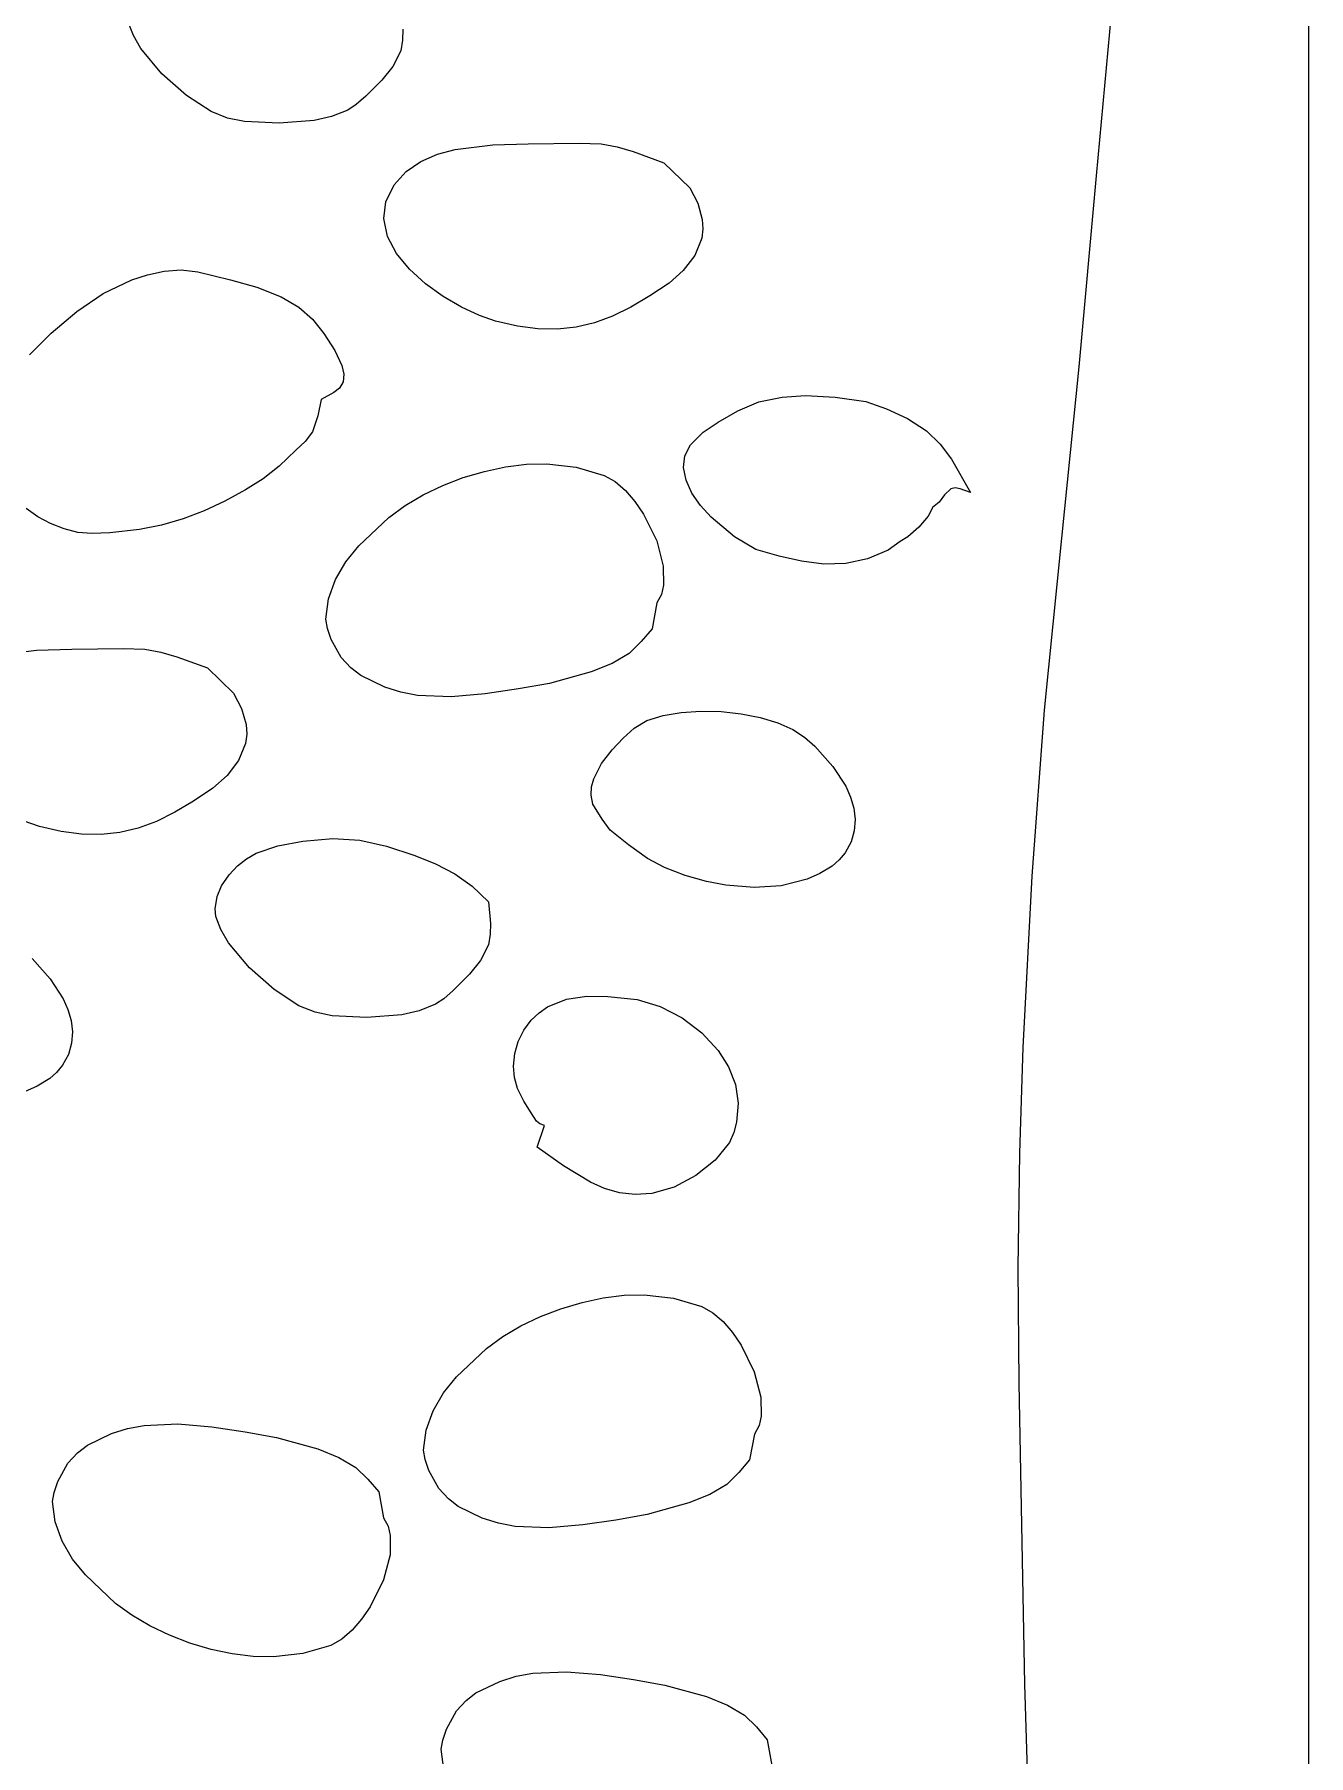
# Model space of a CAD drawing. Extents: x -1 to 541, y -138 to 3207.
# Drawn here: x 408.6 to 527.1, y 1659.2 to 1819.2 of the extents above; entities that cross this region are included whole.
import ezdxf

# ---------------------------------------------------------------- set-up
doc = ezdxf.new("R2010")
doc.units = 0

msp = doc.modelspace()

# ---------------------------------------------------------------- linework, layer by layer
at = {"layer": 'Calque_1'}
for p, q in [((527.124, 2276.95), (527.124, 1472.58)), ((507.414, 1806.02), (508.793, 1821.07625)), ((417.826771, 1819.083398), (417.354, 1820.31)), ((442.882, 1819.6475), (442.871688, 1818.651875)), ((418.534797, 1817.858437), (417.826771, 1819.083398)), ((420.467375, 1815.5175), (418.534797, 1817.858437)), ((442.871688, 1818.651875), (442.69, 1817.66)), ((442.69, 1817.66), (441.97375, 1816.19375)), ((422.773266, 1813.495312), (420.467375, 1815.5175)), ((440.929, 1814.93), (439.432875, 1813.42875)), ((441.97375, 1816.19375), (440.929, 1814.93)), ((425.074, 1812), (422.773266, 1813.495312)), ((439.432875, 1813.42875), (438.553703, 1812.661719)), ((426.573422, 1811.398125), (425.074, 1812)), ((436.246594, 1811.542969), (434.64775, 1811.17625)), ((437.762, 1812.13), (436.246594, 1811.542969)), ((438.553703, 1812.661719), (437.762, 1812.13)), ((428.156375, 1811.07), (426.573422, 1811.398125)), ((431.388, 1810.92), (428.156375, 1811.07)), ((434.64775, 1811.17625), (431.388, 1810.92)), ((446.102896, 1808.03959), (447.769125, 1808.48375)), ((447.769125, 1808.48375), (451.249297, 1808.901094)), ((451.249297, 1808.901094), (454.549, 1809.01)), ((454.549, 1809.01), (459.3, 1809.05)), ((459.3, 1809.05), (461.319, 1809.01)), ((461.319, 1809.01), (462.818313, 1808.725156)), ((462.818313, 1808.725156), (464.29475, 1808.28375)), ((464.29475, 1808.28375), (467.158, 1807.25)), ((443.201221, 1806.440645), (444.561391, 1807.374531)), ((444.561391, 1807.374531), (446.102896, 1808.03959)), ((467.158, 1807.25), (469.573, 1804.91)), ((441.308375, 1803.6125), (442.079, 1805.19)), ((442.079, 1805.19), (443.201221, 1806.440645)), ((505.796, 1788.27), (507.414, 1806.02)), ((441.119, 1802.05), (441.308375, 1803.6125)), ((469.573, 1804.91), (470.309625, 1803.49375)), ((470.309625, 1803.49375), (470.741, 1801.98)), ((441.47343, 1800.396484), (441.119, 1802.05)), ((470.741, 1801.98), (470.800471, 1801.084961)), ((442.307813, 1798.815625), (441.47343, 1800.396484)), ((470.689516, 1800.225312), (470.042625, 1798.63)), ((470.800471, 1801.084961), (470.689516, 1800.225312)), ((443.517289, 1797.336953), (442.307813, 1798.815625)), ((470.042625, 1798.63), (468.972922, 1797.229688)), ((419.133469, 1796.824863), (420.7, 1797.17)), ((420.7, 1797.17), (422.267984, 1797.272812)), ((422.267984, 1797.272812), (423.823875, 1797.1075)), ((423.823875, 1797.1075), (426.875, 1796.37)), ((444.997, 1795.99), (443.517289, 1797.336953)), ((468.972922, 1797.229688), (467.653, 1796.06)), ((415.01625, 1795.08375), (417.676438, 1796.357031)), ((417.676438, 1796.357031), (419.133469, 1796.824863)), ((426.875, 1796.37), (429.2985, 1795.68375)), ((429.2985, 1795.68375), (431.587, 1794.78)), ((446.642086, 1794.804297), (444.997, 1795.99)), ((467.653, 1796.06), (465.852, 1794.87)), ((412.570188, 1793.411094), (415.01625, 1795.08375)), ((431.587, 1794.78), (433.2295, 1793.817656)), ((433.2295, 1793.817656), (434.50075, 1792.69125)), ((448.347688, 1793.809375), (446.642086, 1794.804297)), ((464.107506, 1793.823184), (462.402422, 1792.986719)), ((465.852, 1794.87), (464.107506, 1793.823184)), ((410.189, 1791.4), (412.570188, 1793.411094)), ((434.50075, 1792.69125), (435.557125, 1791.364219)), ((450.008945, 1793.034766), (448.347688, 1793.809375)), ((451.521, 1792.51), (450.008945, 1793.034766)), ((453.544072, 1792.037598), (451.521, 1792.51)), ((460.710346, 1792.362832), (459.004875, 1791.95375)), ((462.402422, 1792.986719), (460.710346, 1792.362832)), ((408.1685, 1789.383281), (410.189, 1791.4)), ((435.557125, 1791.364219), (436.555, 1789.8)), ((455.448141, 1791.788906), (453.544072, 1792.037598)), ((457.259607, 1791.761699), (455.448141, 1791.788906)), ((459.004875, 1791.95375), (457.259607, 1791.761699)), ((436.555, 1789.8), (437.21275, 1788.39125)), ((437.21275, 1788.39125), (437.394812, 1787.596406)), ((437.394812, 1787.596406), (437.347, 1786.87)), ((504.168125, 1772.3425), (505.796, 1788.27)), ((436.46325, 1785.86875), (435.308, 1785.22)), ((437.005906, 1786.298594), (436.46325, 1785.86875)), ((437.347, 1786.87), (437.005906, 1786.298594)), ((435.308, 1785.22), (434.974375, 1783.7025)), ((474.058875, 1784.18875), (476.004, 1785.02)), ((476.004, 1785.02), (478.16525, 1785.45875)), ((478.16525, 1785.45875), (480.34, 1785.59)), ((480.34, 1785.59), (483.0935, 1785.4425)), ((483.0935, 1785.4425), (485.961, 1785.04)), ((485.961, 1785.04), (487.861, 1784.35)), ((487.861, 1784.35), (489.82475, 1783.475)), ((434.974375, 1783.7025), (434.496, 1782.23)), ((470.828375, 1782.21), (472.224, 1783.14)), ((472.224, 1783.14), (474.058875, 1784.18875)), ((489.82475, 1783.475), (491.583, 1782.33)), ((433.79725, 1781.32625), (432.953, 1780.52)), ((434.496, 1782.23), (433.79725, 1781.32625)), ((469.651, 1781.01), (470.828375, 1782.21)), ((491.583, 1782.33), (492.866234, 1781.091406)), ((492.866234, 1781.091406), (493.930375, 1779.68125)), ((432.953, 1780.52), (431.392516, 1779.039531)), ((468.99, 1778.92), (469.122875, 1779.99125)), ((469.122875, 1779.99125), (469.651, 1781.01)), ((493.930375, 1779.68125), (495.68, 1776.59)), ((429.887625, 1777.86375), (428.257672, 1776.828594)), ((431.392516, 1779.039531), (429.887625, 1777.86375)), ((446.602635, 1777.234023), (448.513125, 1777.965)), ((448.513125, 1777.965), (450.47485, 1778.545977)), ((450.47485, 1778.545977), (452.447766, 1778.964063)), ((452.447766, 1778.964063), (454.39183, 1779.206367)), ((454.39183, 1779.206367), (456.267, 1779.26)), ((456.267, 1779.26), (458.99675, 1778.94875)), ((458.99675, 1778.94875), (461.611, 1778.18)), ((461.611, 1778.18), (462.627902, 1777.595449)), ((469.224479, 1777.725508), (468.99, 1778.92)), ((428.257672, 1776.828594), (426.322, 1775.77)), ((443.095529, 1775.373633), (444.783422, 1776.365938)), ((444.783422, 1776.365938), (446.602635, 1777.234023)), ((462.627902, 1777.595449), (463.590219, 1776.764219)), ((463.590219, 1776.764219), (464.478238, 1775.742441)), ((469.780391, 1776.534063), (469.224479, 1777.725508)), ((470.583826, 1775.378711), (469.780391, 1776.534063)), ((493.2595, 1776.36875), (492.77, 1775.7)), ((493.839, 1776.94), (493.2595, 1776.36875)), ((494.270797, 1777.02875), (493.839, 1776.94)), ((494.734375, 1776.9225), (494.270797, 1777.02875)), ((495.68, 1776.59), (494.734375, 1776.9225)), ((408.948953, 1774.324062), (407.874, 1775.1)), ((424.419625, 1774.867031), (422.46775, 1774.12625)), ((426.322, 1775.77), (424.419625, 1774.867031)), ((441.579, 1774.27), (443.095529, 1775.373633)), ((464.478238, 1775.742441), (465.27225, 1774.58625)), ((471.560875, 1774.2925), (470.583826, 1775.378711)), ((491.939, 1774.72), (491.741, 1774.4)), ((492.156, 1775.18), (491.939, 1774.72)), ((492.77, 1775.7), (492.156, 1775.18)), ((410.130125, 1773.6925), (408.948953, 1774.324062)), ((411.380484, 1773.207188), (410.130125, 1773.6925)), ((412.663, 1772.87), (411.380484, 1773.207188)), ((418.384, 1773.15), (415.637125, 1772.845)), ((420.4585, 1773.552344), (418.384, 1773.15)), ((422.46775, 1774.12625), (420.4585, 1773.552344)), ((438.788, 1771.63), (441.579, 1774.27)), ((465.27225, 1774.58625), (466.499406, 1772.095156)), ((473.740172, 1772.459687), (471.560875, 1774.2925)), ((490.862375, 1773.375), (489.86, 1772.47)), ((491.741, 1774.4), (490.862375, 1773.375)), ((413.978641, 1772.773125), (412.663, 1772.87)), ((415.637125, 1772.845), (413.978641, 1772.773125)), ((437.597938, 1770.149375), (438.788, 1771.63)), ((466.499406, 1772.095156), (467.114, 1769.74)), ((475.727, 1771.3), (473.740172, 1772.459687)), ((489.148, 1772.02), (488.02, 1771.23)), ((489.86, 1772.47), (489.148, 1772.02)), ((502.577, 1756.34), (504.168125, 1772.3425)), ((436.6295, 1768.485), (437.597938, 1770.149375)), ((477.87875, 1770.6775), (475.727, 1771.3)), ((479.963, 1770.19), (477.87875, 1770.6775)), ((482.032891, 1769.937656), (479.963, 1770.19)), ((484.095375, 1769.99375), (482.032891, 1769.937656)), ((486.105922, 1770.407969), (484.095375, 1769.99375)), ((488.02, 1771.23), (486.105922, 1770.407969)), ((435.978313, 1766.685625), (436.6295, 1768.485)), ((467.114, 1769.74), (467.144875, 1767.95875)), ((435.74, 1764.8), (435.978313, 1766.685625)), ((466.936953, 1767.100469), (466.5, 1766.32)), ((467.144875, 1767.95875), (466.936953, 1767.100469)), ((466.5, 1766.32), (466.065, 1763.91)), ((435.880922, 1763.952656), (435.74, 1764.8)), ((436.232875, 1762.93375), (435.880922, 1763.952656)), ((466.065, 1763.91), (465.04825, 1762.725)), ((405.33975, 1761.50875), (408.820156, 1761.922656)), ((408.820156, 1761.922656), (412.12, 1762.03)), ((412.12, 1762.03), (416.87, 1762.07)), ((416.87, 1762.07), (418.889, 1762.03)), ((418.889, 1762.03), (420.388891, 1761.750937)), ((437.145, 1761.24), (436.232875, 1762.93375)), ((465.04825, 1762.725), (463.946, 1761.63)), ((420.388891, 1761.750937), (421.865625, 1761.3125)), ((421.865625, 1761.3125), (424.729, 1760.28)), ((424.729, 1760.28), (427.144, 1757.93)), ((438.050328, 1760.270313), (437.145, 1761.24)), ((438.969625, 1759.5575), (438.050328, 1760.270313)), ((462.359969, 1760.694844), (460.3935, 1759.90875)), ((463.946, 1761.63), (462.359969, 1760.694844)), ((441.203, 1758.49), (438.969625, 1759.5575)), ((456.544, 1758.84), (453.634, 1758.32)), ((460.3935, 1759.90875), (456.544, 1758.84)), ((427.144, 1757.93), (427.88025, 1756.515)), ((442.705318, 1758.016758), (441.203, 1758.49)), ((444.242922, 1757.726562), (442.705318, 1758.016758)), ((447.382875, 1757.5875), (444.242922, 1757.726562)), ((450.540641, 1757.857187), (447.382875, 1757.5875)), ((453.634, 1758.32), (450.540641, 1757.857187)), ((427.88025, 1756.515), (428.312, 1755.01)), ((465.588, 1755.39), (467.087023, 1755.839512)), ((467.087023, 1755.839512), (468.78325, 1756.124844)), ((468.78325, 1756.124844), (470.606414, 1756.248691)), ((470.606414, 1756.248691), (472.48625, 1756.21375)), ((472.48625, 1756.21375), (474.352492, 1756.022715)), ((474.352492, 1756.022715), (476.134875, 1755.678281)), ((476.134875, 1755.678281), (477.763133, 1755.183145)), ((501.41875, 1740.91375), (502.577, 1756.34)), ((428.371471, 1754.114961), (428.260516, 1753.255312)), ((428.312, 1755.01), (428.371471, 1754.114961)), ((463.371, 1753.74), (464.390625, 1754.68125)), ((464.390625, 1754.68125), (465.588, 1755.39)), ((477.763133, 1755.183145), (479.167, 1754.54)), ((479.167, 1754.54), (480.236516, 1753.83125)), ((480.236516, 1753.83125), (481.191375, 1753.01)), ((428.260516, 1753.255312), (427.613625, 1751.66)), ((461.37425, 1751.3775), (462.357625, 1752.664688)), ((462.357625, 1752.664688), (463.371, 1753.74)), ((481.191375, 1753.01), (482.888, 1751.12)), ((427.613625, 1751.66), (426.543922, 1750.259687)), ((460.64625, 1749.951562), (461.37425, 1751.3775)), ((482.888, 1751.12), (484.094203, 1749.274687)), ((425.224, 1749.09), (423.422, 1747.9)), ((426.543922, 1750.259687), (425.224, 1749.09)), ((460.399, 1748.46), (460.448445, 1749.209414)), ((460.448445, 1749.209414), (460.64625, 1749.951562)), ((484.094203, 1749.274687), (484.532381, 1748.273398)), ((423.422, 1747.9), (421.677836, 1746.850293)), ((460.561, 1747.6), (460.399, 1748.46)), ((461.4145, 1746.20875), (460.561, 1747.6)), ((484.532381, 1748.273398), (484.825375, 1747.24)), ((409.092, 1745.53), (407.579904, 1746.058047)), ((419.973, 1746.012344), (418.281102, 1745.38791)), ((421.677836, 1746.850293), (419.973, 1746.012344)), ((462.184, 1745.2), (461.4145, 1746.20875)), ((484.825375, 1747.24), (484.94676, 1746.189727)), ((484.94676, 1746.189727), (484.870109, 1745.137812)), ((411.11507, 1745.060488), (409.092, 1745.53)), ((413.019125, 1744.813281), (411.11507, 1745.060488)), ((414.830555, 1744.786621), (413.019125, 1744.813281)), ((416.57575, 1744.97875), (414.830555, 1744.786621)), ((418.281102, 1745.38791), (416.57575, 1744.97875)), ((433.6, 1744.18), (436.368891, 1744.4275)), ((436.368891, 1744.4275), (438.890375, 1744.255)), ((438.890375, 1744.255), (441.369672, 1743.7075)), ((463.877125, 1743.83375), (462.184, 1745.2)), ((484.870109, 1745.137812), (484.568998, 1744.099492)), ((428.334844, 1742.530488), (429.242, 1743.03875)), ((429.242, 1743.03875), (431.273625, 1743.732656)), ((431.273625, 1743.732656), (433.6, 1744.18)), ((441.369672, 1743.7075), (444.012, 1742.83)), ((444.012, 1742.83), (445.932344, 1742.049687)), ((465.628, 1742.55), (463.877125, 1743.83375)), ((484.017, 1743.09), (483.47775, 1742.41875)), ((484.568998, 1744.099492), (484.017, 1743.09)), ((426.039, 1740.03), (426.734094, 1741.053652)), ((426.734094, 1741.053652), (427.499125, 1741.877969)), ((427.499125, 1741.877969), (428.334844, 1742.530488)), ((445.932344, 1742.049687), (447.71375, 1741.125)), ((447.71375, 1741.125), (449.351531, 1739.975313)), ((467.227688, 1741.721094), (465.628, 1742.55)), ((469.1495, 1740.98875), (467.227688, 1741.721094)), ((481.674193, 1741.156797), (480.498047, 1740.625625)), ((482.829, 1741.86), (481.674193, 1741.156797)), ((483.47775, 1742.41875), (482.829, 1741.86)), ((425.62675, 1739.03625), (426.039, 1740.03)), ((449.351531, 1739.975313), (450.841, 1738.52)), ((471.136562, 1740.419531), (469.1495, 1740.98875)), ((472.932, 1740.08), (471.136562, 1740.419531)), ((475.558266, 1739.874375), (472.932, 1740.08)), ((478.077375, 1740.01), (475.558266, 1739.874375)), ((480.498047, 1740.625625), (478.077375, 1740.01)), ((500.595, 1725), (501.41875, 1740.91375)), ((425.432, 1737.87), (425.62675, 1739.03625)), ((425.504, 1737.17), (425.432, 1737.87)), ((425.432, 1737.87), (425.432, 1737.87)), ((450.841, 1738.52), (451.03225, 1736.51375)), ((425.976812, 1735.943828), (425.504, 1737.17)), ((451.03225, 1736.51375), (451.022125, 1735.520469)), ((426.684937, 1734.72), (425.976812, 1735.943828)), ((428.61775, 1732.3825), (426.684937, 1734.72)), ((451.022125, 1735.520469), (450.841, 1734.53)), ((408.408375, 1733.25875), (410.105, 1731.36)), ((450.12425, 1733.06), (449.079, 1731.8)), ((450.841, 1734.53), (450.12425, 1733.06)), ((430.923687, 1730.36375), (428.61775, 1732.3825)), ((449.079, 1731.8), (447.58325, 1730.29125)), ((410.105, 1731.36), (411.311047, 1729.51625)), ((433.224, 1728.87), (430.923687, 1730.36375)), ((447.58325, 1730.29125), (446.704125, 1729.526094)), ((411.311047, 1729.51625), (411.749064, 1728.516562)), ((411.749064, 1728.516562), (412.041875, 1727.485)), ((434.723844, 1728.26375), (433.224, 1728.87)), ((436.30675, 1727.935), (434.723844, 1728.26375)), ((444.396734, 1728.407187), (442.798125, 1728.0375)), ((445.912, 1729), (444.396734, 1728.407187)), ((446.704125, 1729.526094), (445.912, 1729)), ((454.836, 1727.52), (455.559939, 1728.209277)), ((455.559939, 1728.209277), (456.353453, 1728.755469)), ((456.353453, 1728.755469), (458.105375, 1729.46875)), ((458.105375, 1729.46875), (460.004109, 1729.760156)), ((460.004109, 1729.760156), (461.962, 1729.73)), ((461.962, 1729.73), (464.674, 1729.45)), ((464.674, 1729.45), (466.833016, 1728.809375)), ((466.833016, 1728.809375), (468.866125, 1727.745)), ((412.041875, 1727.485), (412.163076, 1726.436562)), ((439.538, 1727.78), (436.30675, 1727.935)), ((442.798125, 1728.0375), (439.538, 1727.78)), ((454.145891, 1726.582969), (454.836, 1727.52)), ((468.866125, 1727.745), (470.688672, 1726.350625)), ((412.086266, 1725.38625), (411.785041, 1724.349062)), ((412.163076, 1726.436562), (412.086266, 1725.38625)), ((453.304172, 1724.416406), (453.629875, 1725.53625)), ((453.629875, 1725.53625), (454.145891, 1726.582969)), ((470.688672, 1726.350625), (472.216, 1724.72)), ((411.785041, 1724.349062), (411.233, 1723.34)), ((453.185, 1723.26), (453.304172, 1724.416406)), ((472.216, 1724.72), (473.189, 1723.20375)), ((500.256, 1715.17), (500.595, 1725)), ((410.046, 1722.11), (408.890906, 1721.406797)), ((410.694625, 1722.66875), (410.046, 1722.11)), ((411.233, 1723.34), (410.694625, 1722.66875)), ((453.269625, 1722.20625), (453.185, 1723.26)), ((453.55, 1721.19), (453.269625, 1722.20625)), ((473.189, 1723.20375), (473.82, 1721.56)), ((408.890906, 1721.406797), (407.714625, 1720.875625)), ((454.157, 1720.00875), (453.55, 1721.19)), ((473.82, 1721.56), (474.0745, 1719.82625)), ((454.836, 1718.91), (454.157, 1720.00875)), ((455.326625, 1718.14875), (454.836, 1718.91)), ((474.0745, 1719.82625), (473.918, 1718.04)), ((455.628422, 1717.893281), (455.326625, 1718.14875)), ((455.371, 1715.72), (456.064, 1717.74)), ((456.064, 1717.74), (455.628422, 1717.893281)), ((473.668375, 1717.07), (473.265, 1716.16)), ((473.918, 1718.04), (473.668375, 1717.07)), ((457.8195, 1713.984844), (455.371, 1715.72)), ((473.265, 1716.16), (471.941906, 1714.517813)), ((460.331, 1712.45125), (457.8195, 1713.984844)), ((471.941906, 1714.517813), (470.1465, 1713.0875)), ((500.127375, 1704.49875), (500.256, 1715.17)), ((461.650688, 1711.871074), (460.331, 1712.45125)), ((470.1465, 1713.0875), (468.108844, 1712.005938)), ((463.0345, 1711.474531), (461.650688, 1711.871074)), ((464.498563, 1711.306035), (463.0345, 1711.474531)), ((466.059, 1711.41), (464.498563, 1711.306035)), ((468.108844, 1712.005938), (466.059, 1711.41)), ((500.196, 1693.79), (500.127375, 1704.49875)), ((457.591625, 1700.705), (459.553166, 1701.285977)), ((459.553166, 1701.285977), (461.525922, 1701.704062)), ((461.525922, 1701.704062), (463.469873, 1701.946367)), ((463.469873, 1701.946367), (465.345, 1702)), ((465.345, 1702), (468.074875, 1701.6875)), ((468.074875, 1701.6875), (470.69, 1700.91)), ((453.862266, 1699.105937), (455.681318, 1699.974023)), ((455.681318, 1699.974023), (457.591625, 1700.705)), ((470.69, 1700.91), (471.706615, 1700.32875)), ((471.706615, 1700.32875), (472.668797, 1699.5)), ((472.668797, 1699.5), (473.556799, 1698.48)), ((450.658, 1697.01), (452.174486, 1698.113633)), ((452.174486, 1698.113633), (453.862266, 1699.105937)), ((473.556799, 1698.48), (474.350875, 1697.325)), ((447.867, 1694.37), (450.658, 1697.01)), ((474.350875, 1697.325), (475.578266, 1694.835)), ((475.578266, 1694.835), (476.193, 1692.48)), ((446.676938, 1692.887969), (447.867, 1694.37)), ((500.747, 1665.8), (500.196, 1693.79)), ((445.7085, 1691.22125), (446.676938, 1692.887969)), ((476.193, 1692.48), (476.2235, 1690.6975)), ((417.287318, 1689.563242), (418.824922, 1689.853437)), ((418.824922, 1689.853437), (421.964875, 1689.9925)), ((421.964875, 1689.9925), (425.122641, 1689.722813)), ((445.057313, 1689.421406), (445.7085, 1691.22125)), ((476.015531, 1689.83625), (475.579, 1689.05)), ((476.2235, 1690.6975), (476.015531, 1689.83625)), ((413.55175, 1688.02125), (415.785, 1689.09)), ((415.785, 1689.09), (417.287318, 1689.563242)), ((425.122641, 1689.722813), (428.216, 1689.26)), ((428.216, 1689.26), (431.126, 1688.74)), ((431.126, 1688.74), (434.9755, 1687.66625)), ((444.819, 1687.54), (445.057313, 1689.421406)), ((475.579, 1689.05), (475.143, 1686.65)), ((411.728, 1686.33), (412.63275, 1687.305469)), ((412.63275, 1687.305469), (413.55175, 1688.02125)), ((434.9755, 1687.66625), (436.941969, 1686.876719)), ((436.941969, 1686.876719), (438.528, 1685.94)), ((444.959938, 1686.692656), (444.819, 1687.54)), ((445.312, 1685.67375), (444.959938, 1686.692656)), ((475.143, 1686.65), (474.12675, 1685.465)), ((410.815, 1684.645), (411.728, 1686.33)), ((438.528, 1685.94), (439.63025, 1684.85375)), ((446.225, 1683.98), (445.312, 1685.67375)), ((474.12675, 1685.465), (473.025, 1684.37)), ((410.322, 1682.78), (410.462938, 1683.627188)), ((410.462938, 1683.627188), (410.815, 1684.645)), ((439.63025, 1684.85375), (440.647, 1683.67)), ((440.647, 1683.67), (441.082, 1681.26)), ((447.12975, 1683.010313), (446.225, 1683.98)), ((471.438953, 1683.433437), (469.472375, 1682.645)), ((473.025, 1684.37), (471.438953, 1683.433437)), ((410.560313, 1680.894375), (410.322, 1682.78)), ((448.04875, 1682.2975), (447.12975, 1683.010313)), ((450.282, 1681.23), (448.04875, 1682.2975)), ((469.472375, 1682.645), (465.622, 1681.58)), ((411.2115, 1679.095), (410.560313, 1680.894375)), ((441.082, 1681.26), (441.518531, 1680.479375)), ((441.518531, 1680.479375), (441.7265, 1679.62)), ((451.784318, 1680.756738), (450.282, 1681.23)), ((453.321922, 1680.466406), (451.784318, 1680.756738)), ((456.461875, 1680.32625), (453.321922, 1680.466406)), ((459.619641, 1680.592969), (456.461875, 1680.32625)), ((462.713, 1681.05), (459.619641, 1680.592969)), ((465.622, 1681.58), (462.713, 1681.05)), ((412.179938, 1677.430625), (411.2115, 1679.095)), ((441.7265, 1679.62), (441.696, 1677.83)), ((413.37, 1675.95), (412.179938, 1677.430625)), ((441.696, 1677.83), (441.081266, 1675.479219)), ((416.161, 1673.3), (413.37, 1675.95)), ((441.081266, 1675.479219), (439.853875, 1672.98875)), ((417.677486, 1672.199258), (416.161, 1673.3)), ((439.853875, 1672.98875), (439.059799, 1671.832637)), ((419.365266, 1671.208437), (417.677486, 1672.199258)), ((421.184318, 1670.340898), (419.365266, 1671.208437)), ((438.171797, 1670.811406), (437.209615, 1669.98166)), ((439.059799, 1671.832637), (438.171797, 1670.811406)), ((423.094625, 1669.61), (421.184318, 1670.340898)), ((425.056166, 1669.029102), (423.094625, 1669.61)), ((427.028922, 1668.611562), (425.056166, 1669.029102)), ((436.193, 1669.4), (433.577875, 1668.63125)), ((437.209615, 1669.98166), (436.193, 1669.4)), ((428.972873, 1668.370742), (427.028922, 1668.611562)), ((430.848, 1668.32), (428.972873, 1668.370742)), ((433.577875, 1668.63125), (430.848, 1668.32)), ((449.69025, 1664.9825), (451.924, 1666.05)), ((451.924, 1666.05), (453.426318, 1666.523262)), ((453.426318, 1666.523262), (454.963922, 1666.813594)), ((454.963922, 1666.813594), (458.103875, 1666.95375)), ((458.103875, 1666.95375), (461.261641, 1666.687031)), ((461.261641, 1666.687031), (464.355, 1666.23)), ((464.355, 1666.23), (467.265, 1665.71)), ((501.128, 1652.62), (500.747, 1665.8)), ((447.866, 1663.3), (448.770906, 1664.269687)), ((448.770906, 1664.269687), (449.69025, 1664.9825)), ((467.265, 1665.71), (471.114625, 1664.63625)), ((471.114625, 1664.63625), (473.081391, 1663.846719)), ((446.953875, 1661.60625), (447.866, 1663.3)), ((473.081391, 1663.846719), (474.668, 1662.91)), ((474.668, 1662.91), (475.76925, 1661.815)), ((446.601922, 1660.587344), (446.953875, 1661.60625)), ((475.76925, 1661.815), (476.785, 1660.63)), ((446.461, 1659.74), (446.601922, 1660.587344)), ((446.699328, 1657.858594), (446.461, 1659.74)), ((476.785, 1660.63), (477.221, 1658.23))]:
    msp.add_line(p, q, dxfattribs=at)

doc.saveas('drawing.dxf')
